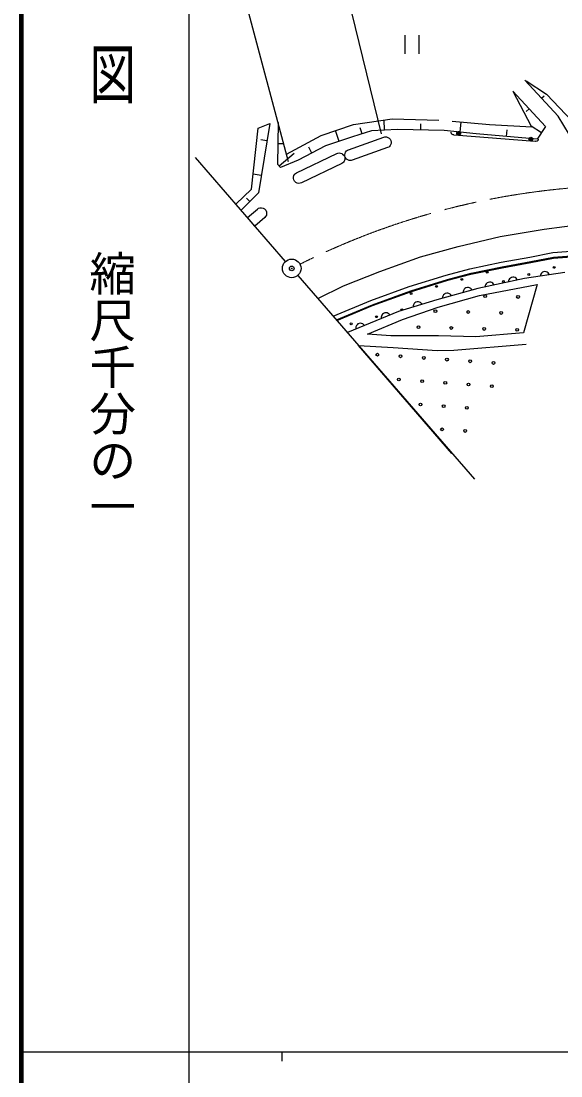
# Model space of a CAD drawing. Units: millimetres, scale not verified. Extents: x 40000 to 680000, y 20000 to 380000.
# Drawn here: x 40000 to 97978, y 202409 to 315590 of the extents above; entities that cross this region are included whole.
import ezdxf
from ezdxf.enums import TextEntityAlignment as Align

# ---------------------------------------------------------------- set-up
doc = ezdxf.new("R2010")
doc.units = ezdxf.units.MM
doc.header["$LTSCALE"] = 1000
doc.header["$PDMODE"] = 32
doc.header["$PDSIZE"] = 500
doc.linetypes.add('CHAIN', pattern=[18.5, 12, -1.5, 3.5, -1.5])
for name, color, linetype, lineweight in [('S-BGD', 7, 'Continuous', 25), ('S-BGD-EXST', 7, 'Continuous', 25), ('S-BMK', 2, 'CHAIN', 13), ('S-BMK-OTRS', 5, 'Continuous', 25), ('S-BMK-SRVR', 3, 'Continuous', 25), ('S-STR-STRC', 7, 'Continuous', 25), ('S-TTL', 2, 'Continuous', 140), ('S-TTL-BAND', 7, 'Continuous', 25)]:
    doc.layers.add(name, color=color, linetype=linetype, lineweight=lineweight)
doc.layers.add('S-OTRS', color=6, linetype='Continuous')
doc.styles.add('@ＭＳ ゴシック', font='')
doc.styles.get('@ＭＳ ゴシック').set_extended_font_data('@MS Gothic')

msp = doc.modelspace()

# ---------------------------------------------------------------- linework, layer by layer
at = {"layer": 'S-BGD'}
for p, q in [((81227, 314086), (81226, 312087)), ((82746, 312087), (82746, 314086)), ((97665, 305387), (94097, 309235)), ((94236, 309188), (96414, 307751)), ((92799, 308076), (96321, 304275)), ((92799, 308076), (94791, 304317)), ((95881, 307311), (96180, 307588)), ((96414, 307751), (100816, 303116)), ((94560, 306176), (94257, 305895)), ((65456, 304097), (66707, 304607)), ((66707, 304607), (65500, 297146)), ((67586, 300204), (67634, 304699)), ((72222, 303308), (75698, 304512)), ((75698, 304512), (79869, 305113)), ((79034, 303886), (78979, 304985)), ((79869, 305113), (84874, 304973)), ((82927, 303908), (82940, 304579)), ((86313, 304850), (90296, 304508)), ((87144, 303675), (87263, 304768)), ((90296, 304508), (94838, 304229)), ((98916, 303394), (97665, 305387)), ((64759, 297563), (65456, 304097)), ((74145, 302682), (73759, 303840)), ((77644, 303816), (75605, 303168)), ((76624, 303492), (76414, 304154)), ((80425, 303955), (77644, 303816)), ((85430, 303861), (80425, 303955)), ((88859, 303489), (85430, 303861)), ((86197, 303627), (86200, 303657)), ((86203, 303576), (86197, 303627)), ((86228, 303514), (86203, 303576)), ((86255, 303472), (86228, 303514)), ((86293, 303439), (86255, 303472)), ((86350, 303404), (86293, 303439)), ((86399, 303390), (86350, 303404)), ((86479, 303384), (86399, 303390)), ((86479, 303384), (86977, 303344)), ((86978, 303346), (94727, 302730)), ((95440, 302932), (88859, 303489)), ((92149, 303210), (92209, 303917)), ((95880, 303603), (94791, 304317)), ((96321, 304275), (95440, 302932)), ((66405, 302742), (65760, 302846)), ((67610, 302452), (68220, 302445)), ((68514, 301316), (72222, 303308)), ((72685, 302196), (69765, 300667)), ((75605, 303168), (72685, 302196)), ((75171, 301786), (78945, 303138)), ((78945, 303138), (79074, 303168)), ((79074, 303168), (79239, 303166)), ((79239, 303166), (79401, 303117)), ((79401, 303117), (79547, 303020)), ((79547, 303020), (79632, 302928)), ((79637, 302226), (79560, 302137)), ((79632, 302928), (79707, 302791)), ((79692, 302321), (79637, 302226)), ((79733, 302442), (79692, 302321)), ((79707, 302791), (79746, 302608)), ((79746, 302608), (79733, 302442)), ((94726, 302729), (95225, 302689)), ((95304, 302683), (95225, 302689)), ((95376, 302697), (95304, 302683)), ((95428, 302723), (95376, 302697)), ((95482, 302769), (95428, 302723)), ((95516, 302816), (95482, 302769)), ((95540, 302874), (95516, 302816)), ((95543, 302914), (95540, 302874)), ((67725, 300042), (69323, 301411)), ((69592, 299316), (73918, 301386)), ((71225, 301431), (70896, 302059)), ((73918, 301386), (74031, 301426)), ((74031, 301426), (74144, 301443)), ((74144, 301443), (74309, 301429)), ((74309, 301429), (74432, 301387)), ((74432, 301387), (74535, 301326)), ((74535, 301326), (74667, 301191)), ((74667, 301191), (74726, 301087)), ((74726, 301087), (74766, 300957)), ((74774, 301250), (74798, 301393)), ((74781, 301125), (74774, 301250)), ((74816, 300999), (74781, 301125)), ((74798, 301393), (74853, 301521)), ((74853, 301521), (74957, 301653)), ((74957, 301653), (75057, 301731)), ((75057, 301731), (75171, 301786)), ((79350, 302009), (75575, 300657)), ((79482, 302075), (79350, 302009)), ((79560, 302137), (79482, 302075)), ((67864, 299880), (67586, 300204)), ((69765, 300667), (67864, 299880)), ((74436, 300303), (70110, 298234)), ((74552, 300377), (74436, 300303)), ((74639, 300462), (74552, 300377)), ((74706, 300562), (74639, 300462)), ((74743, 300648), (74706, 300562)), ((74776, 300807), (74743, 300648)), ((74766, 300957), (74776, 300807)), ((74867, 300899), (74816, 300999)), ((74954, 300792), (74867, 300899)), ((75093, 300691), (74954, 300792)), ((75248, 300635), (75093, 300691)), ((75438, 300625), (75248, 300635)), ((75575, 300657), (75438, 300625)), ((65802, 299011), (64928, 299152)), ((69256, 298699), (69257, 298856)), ((69257, 298856), (69305, 299024)), ((69305, 299024), (69395, 299164)), ((69395, 299164), (69477, 299244)), ((69477, 299244), (69592, 299316)), ((69296, 298546), (69256, 298699)), ((69377, 298407), (69296, 298546)), ((69507, 298283), (69377, 298407)), ((69665, 298204), (69507, 298283)), ((69804, 298177), (69665, 298204)), ((69991, 298191), (69804, 298177)), ((70110, 298234), (69991, 298191)), ((63063, 295959), (64759, 297563)), ((65500, 297146), (63641, 295294)), ((64570, 296220), (64212, 296580)), ((64319, 294514), (65382, 295425)), ((65382, 295425), (65491, 295500)), ((65491, 295500), (65641, 295555)), ((65641, 295555), (65829, 295567)), ((65829, 295567), (66012, 295520)), ((66012, 295520), (66160, 295428)), ((66160, 295428), (66270, 295306)), ((65099, 293603), (64319, 294514)), ((66163, 294515), (65099, 293603)), ((66262, 294623), (66163, 294515)), ((66343, 294783), (66262, 294623)), ((66270, 295306), (66349, 295137)), ((66372, 294966), (66343, 294783)), ((66349, 295137), (66372, 294966)), ((97112, 290757), (100892, 291051)), ((91562, 289712), (94645, 290275)), ((91651, 289221), (94741, 289784)), ((94645, 290275), (97112, 290757)), ((94740, 289683), (97181, 290169)), ((94741, 289784), (97179, 290260)), ((97179, 290260), (100916, 290551)), ((97181, 290169), (100878, 290431)), ((85663, 288346), (88210, 289016)), ((88210, 289016), (91562, 289712)), ((88317, 288429), (91660, 289127)), ((88325, 288529), (91651, 289221)), ((91660, 289127), (94740, 289683)), ((98414, 288614), (94070, 287960)), ((95988, 288633), (95898, 288559)), ((96101, 288690), (95988, 288633)), ((96259, 288714), (96101, 288690)), ((96383, 288692), (96259, 288714)), ((96491, 288648), (96383, 288692)), ((96605, 288564), (96491, 288648)), ((81695, 287114), (85663, 288346)), ((81824, 286546), (85825, 287791)), ((81854, 286640), (85811, 287869)), ((85790, 287863), (88325, 288529)), ((85825, 287791), (88317, 288429)), ((94070, 287960), (89070, 286896)), ((90046, 287492), (89960, 287412)), ((90155, 287556), (90046, 287492)), ((90311, 287589), (90155, 287556)), ((90437, 287575), (90311, 287589)), ((90547, 287537), (90437, 287575)), ((90666, 287460), (90547, 287537)), ((92346, 287715), (92331, 287590)), ((92383, 287826), (92346, 287715)), ((92460, 287944), (92383, 287826)), ((92546, 288024), (92460, 287944)), ((92655, 288088), (92546, 288024)), ((92811, 288121), (92655, 288088)), ((92937, 288107), (92811, 288121)), ((93047, 288069), (92937, 288107)), ((93166, 287992), (93047, 288069)), ((93245, 287907), (93166, 287992)), ((93309, 287798), (93245, 287907)), ((95770, 288337), (95748, 288213)), ((95814, 288445), (95770, 288337)), ((95898, 288559), (95814, 288445)), ((96679, 288474), (96605, 288564)), ((96737, 288362), (96679, 288474)), ((77565, 285614), (81695, 287114)), ((77747, 285148), (81854, 286640)), ((77759, 285057), (81824, 286546)), ((89070, 286896), (84644, 285667)), ((85562, 286358), (85457, 286287)), ((85716, 286400), (85562, 286358)), ((85842, 286394), (85716, 286400)), ((85954, 286363), (85842, 286394)), ((86077, 286293), (85954, 286363)), ((87489, 286581), (87482, 286455)), ((87520, 286694), (87489, 286581)), ((87589, 286817), (87520, 286694)), ((87670, 286901), (87589, 286817)), ((87775, 286972), (87670, 286901)), ((87929, 287015), (87775, 286972)), ((88055, 287008), (87929, 287015)), ((88167, 286977), (88055, 287008)), ((88290, 286907), (88167, 286977)), ((88375, 286827), (88290, 286907)), ((88446, 286722), (88375, 286827)), ((89226, 286141), (95411, 287320)), ((89846, 287183), (89832, 287058)), ((89884, 287293), (89846, 287183)), ((89960, 287412), (89884, 287293)), ((90745, 287375), (90666, 287460)), ((90809, 287266), (90745, 287375)), ((95411, 287320), (93948, 282147)), ((73516, 283922), (77565, 285614)), ((84644, 285667), (80519, 284439)), ((82203, 285274), (82136, 285150)), ((82282, 285360), (82203, 285274)), ((82385, 285433), (82282, 285360)), ((82538, 285478), (82385, 285433)), ((82665, 285474), (82538, 285478)), ((82778, 285445), (82665, 285474)), ((82902, 285378), (82778, 285445)), ((82988, 285299), (82902, 285378)), ((83061, 285196), (82988, 285299)), ((84783, 284905), (89226, 286141)), ((85276, 285967), (85269, 285841)), ((85307, 286079), (85276, 285967)), ((85376, 286202), (85307, 286079)), ((85457, 286287), (85376, 286202)), ((86162, 286213), (86077, 286293)), ((86233, 286108), (86162, 286213)), ((73861, 283524), (77747, 285148)), ((73907, 283471), (77759, 285057)), ((80519, 284439), (75043, 282163)), ((78819, 284144), (78750, 284050)), ((78915, 284227), (78819, 284144)), ((79062, 284288), (78915, 284227)), ((79189, 284298), (79062, 284288)), ((79304, 284281), (79189, 284298)), ((79435, 284227), (79304, 284281)), ((79528, 284157), (79435, 284227)), ((79611, 284062), (79528, 284157)), ((80959, 283556), (84783, 284905)), ((82107, 285037), (82102, 284911)), ((82136, 285150), (82107, 285037)), ((75042, 282162), (73907, 283471)), ((76081, 283006), (76012, 282912)), ((76177, 283089), (76081, 283006)), ((76325, 283150), (76177, 283089)), ((76451, 283160), (76325, 283150)), ((76566, 283143), (76451, 283160)), ((76697, 283089), (76566, 283143)), ((76790, 283019), (76697, 283089)), ((76873, 282924), (76790, 283019)), ((77191, 281983), (80959, 283556)), ((78696, 283920), (78679, 283804)), ((78679, 283804), (78688, 283678)), ((78750, 284050), (78696, 283920)), ((75958, 282782), (75941, 282666)), ((75941, 282666), (75950, 282540)), ((76012, 282912), (75958, 282782)), ((79722, 281813), (77191, 281983)), ((93948, 282147), (88831, 281699)), ((76227, 280795), (79946, 280576)), ((86275, 269205), (76227, 280795)), ((84839, 281812), (79722, 281813)), ((88831, 281699), (84839, 281812)), ((86469, 280294), (94229, 280910)), ((79946, 280576), (84670, 280238)), ((84670, 280238), (86469, 280294))]:
    msp.add_line(p, q, dxfattribs=at)
for centre, major_axis in [((86994, 303545), (0, 200)), ((86994, 303545), (0, 120)), ((86994, 303545), (0, 40)), ((94743, 302929), (0, 200)), ((94743, 302929), (0, 120)), ((94743, 302929), (0, 40)), ((90055, 288636), (0, 100)), ((97244, 289164), (0, 100)), ((87330, 287880), (0, 100)), ((91795, 287652), (0, 100)), ((94519, 288408), (0, 100)), ((81881, 286368), (0, 100)), ((84606, 287124), (0, 100)), ((89840, 286091), (0, 150)), ((93373, 285991), (0, 150)), ((80897, 284627), (0, 100)), ((84491, 284475), (0, 150)), ((88024, 284375), (0, 150)), ((91557, 284274), (0, 150)), ((75448, 283115), (0, 100)), ((78172, 283871), (0, 100)), ((82674, 282759), (0, 150)), ((86207, 282658), (0, 150)), ((89740, 282558), (0, 150)), ((93273, 282458), (0, 150)), ((78261, 279799), (0, 150)), ((80754, 279621), (0, 150)), ((83247, 279443), (0, 150)), ((85740, 279266), (0, 150)), ((88233, 279088), (0, 150)), ((90726, 278910), (0, 150)), ((80577, 277128), (0, 150)), ((83069, 276951), (0, 150)), ((85562, 276773), (0, 150)), ((88055, 276595), (0, 150)), ((90548, 276417), (0, 150)), ((82892, 274458), (0, 150)), ((85384, 274280), (0, 150)), ((87877, 274102), (0, 150)), ((85207, 271787), (0, 150)), ((87700, 271609), (0, 150))]:
    msp.add_ellipse(centre, major_axis=major_axis, ratio=0.99998, dxfattribs=at)
at = {"layer": 'S-BGD-EXST'}
for p, q in [((73497, 324719), (78661, 303488)), ((63158, 321306), (68691, 300536))]:
    msp.add_line(p, q, dxfattribs=at)
at = {"layer": 'S-BMK'}
msp.add_ellipse((105754, 217993), major_axis=(-78869, -13255), ratio=0.99998, start_param=4.3585645, end_param=5.0099556, dxfattribs=at)
at = {"layer": 'S-BMK-OTRS'}
for p, q in [((68411, 289809), (58716, 300958)), ((69721, 288299), (88680, 266430))]:
    msp.add_line(p, q, dxfattribs=at)
at = {"layer": 'S-BMK-SRVR'}
for major_axis in [(0, 1000), (0, 40)]:
    msp.add_ellipse((69066, 289054), major_axis=major_axis, ratio=0.99998, dxfattribs=at)
at = {"layer": 'S-OTRS'}
msp.add_point((69066, 289054), dxfattribs=at)
at = {"layer": 'S-STR-STRC'}
for p, q in [((91435, 292489), (96161, 293269)), ((96161, 293269), (100674, 293852)), ((86948, 291404), (91435, 292489)), ((82888, 290284), (86948, 291404)), ((78525, 288736), (82888, 290284)), ((74625, 287187), (78525, 288736)), ((71869, 285821), (74625, 287187))]:
    msp.add_line(p, q, dxfattribs=at)
at = {"layer": 'S-TTL'}
msp.add_line((40000, 380000), (40000, 20000), dxfattribs=at)
at = {"layer": 'S-TTL-BAND'}
for p, q in [((58000, 370000), (58000, 20000)), ((40000, 205000), (579000, 205000)), ((68000, 205000), (68000, 204000))]:
    msp.add_line(p, q, dxfattribs=at)

# ---------------------------------------------------------------- texts
at = {"layer": 'S-TTL-BAND', "style": '@ＭＳ ゴシック', "width": 1.4}
msp.add_text('平  面  図', height=3666, rotation=270, dxfattribs=at).set_placement((49777, 306475), align=Align.MIDDLE_RIGHT)
at = {"layer": 'S-TTL-BAND', "style": '@ＭＳ ゴシック'}
msp.add_text('縮尺千分の一', height=3666, rotation=270, dxfattribs=at).set_placement((49777, 261030), align=Align.MIDDLE_RIGHT)

doc.saveas('drawing.dxf')
